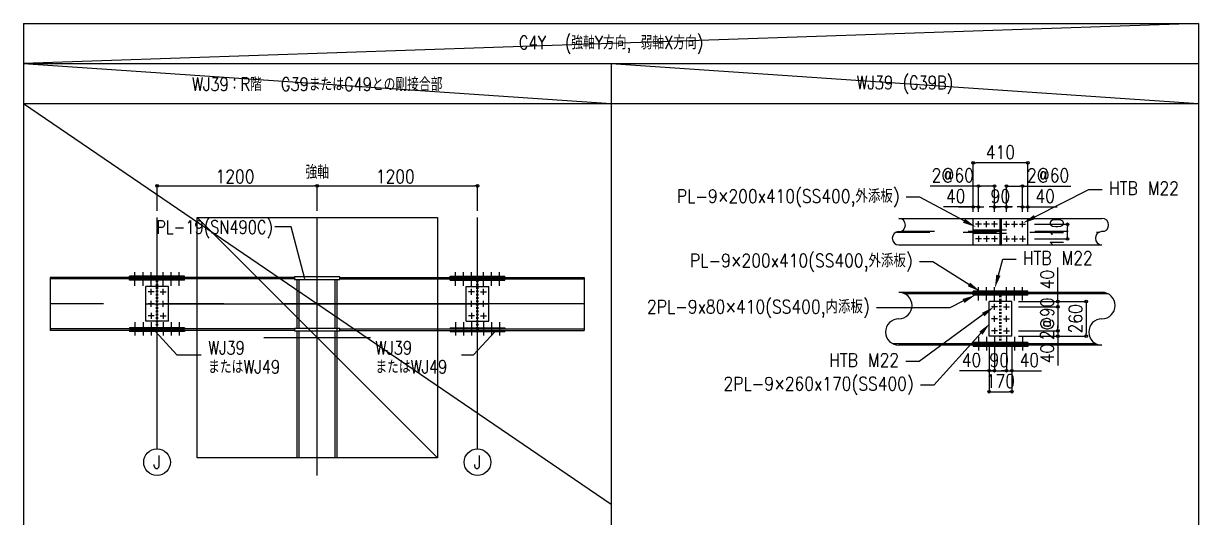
# Model space of a CAD drawing. Extents: x -668440 to 1010955, y -1678500 to 210463.
# Drawn here: x -619197 to -531197, y -476282 to -439287 of the extents above; entities that cross this region are included whole.
import ezdxf
from ezdxf import colors
from ezdxf.entities.mleader import LeaderData, LeaderLine
from ezdxf.enums import TextEntityAlignment as Align
from ezdxf.math import Vec2, Vec3

# ---------------------------------------------------------------- set-up
doc = ezdxf.new("R2010")
doc.units = 0
doc.header["$MEASUREMENT"] = 0
for name, pattern in [('CENTER', [2, 1.25, -0.25, 0.25, -0.25]), ('CENTER1', [10, 6.25, -1.25, 1.25, -1.25]), ('DASHED1', [2.5, 1.25, -1.25])]:
    doc.linetypes.add(name, pattern=pattern)
doc.layers.get('0').update_dxf_attribs({"color": 3, "linetype": 'CONTINUOUS'})
doc.layers.get('Defpoints').update_dxf_attribs({"color": 251, "linetype": 'CONTINUOUS'})
for name, color, linetype in [('Sプレート', 1, 'CONTINUOUS'), ('Sプレート文字', 1, 'CONTINUOUS'), ('Sボルト', 2, 'CONTINUOUS'), ('Sボルト文字', 2, 'CONTINUOUS'), ('S大梁', 4, 'CONTINUOUS'), ('S柱', 4, 'CONTINUOUS'), ('寸法', 3, 'CONTINUOUS'), ('注記', 3, 'CONTINUOUS'), ('通り芯', 3, 'CENTER')]:
    doc.layers.add(name, color=color, linetype=linetype)
doc.styles.add('DRACAD', font='txt', dxfattribs={"width": 0.85, "bigfont": 'extfont2'})
doc.dimstyles.new('MYDIM', dxfattribs={"dimtxt": 120, "dimasz": 20, "dimexe": 1.25, "dimexo": 50, "dimgap": 50, "dimtad": 1, "dimdec": 4, "dimdsep": 46, "dimtxsty": 'DRACAD', "dimblk": 'ORIGIN', "dimcen": 2.5, "dimadec": 0, "dimazin": 0, "dimtfac": 1, "dimtdec": 4, "dimtmove": 0, "dimatfit": 3, "dimfxl": 1, "dimtolj": 1, "dimtzin": 0, "dimarcsym": 0})

# ---------------------------------------------------------------- blocks, each defined once
blk = doc.blocks.new('_ORIGIN')
at = {"color": 0, "linetype": 'ByBlock', "lineweight": -2}
blk.add_line((0, 0), (-1, 0), dxfattribs=at)
blk.add_circle((0, 0), 0.5, dxfattribs=at)
blk = doc.blocks.new('*D8040')
at = {"layer": 'Defpoints', "color": 0}
for p in [(807603.6, 34394.1), (807603.6, 34151.3), (807723.6, 34151.3)]:
    blk.add_point(p, dxfattribs=at)
at = {"layer": '寸法', "color": 0, "lineweight": -2}
for p, q in [((807603.6, 34394.1), (807241.6, 34394.1)), ((807603.6, 34201.3), (807603.6, 34395.4)), ((807703.6, 34394.1), (807623.6, 34394.1)), ((807723.6, 34201.3), (807723.6, 34395.4))]:
    blk.add_line(p, q, dxfattribs=at)
at = {"layer": '寸法', "color": 0, "linetype": 'ByBlock', "lineweight": -2, "xscale": 20, "yscale": 20, "zscale": 20, "rotation": 180}
blk.add_blockref('_ORIGIN', (807603.6, 34394.1), dxfattribs=at)
at = {"layer": '寸法', "color": 0, "linetype": 'ByBlock', "lineweight": -2, "xscale": 20, "yscale": 20, "zscale": 20}
blk.add_blockref('_ORIGIN', (807723.6, 34394.1), dxfattribs=at)
at = {"layer": '寸法', "color": 0, "insert": (807411.6, 34474.1), "char_height": 100, "attachment_point": 5, "style": 'DRACAD'}
blk.add_mtext('\\A1;2@60', dxfattribs=at)
blk = doc.blocks.new('*D8041')
at = {"layer": 'Defpoints', "color": 0}
for p in [(807563.6, 34237.3), (807563.6, 34151.9), (807603.6, 34151.3)]:
    blk.add_point(p, dxfattribs=at)
at = {"layer": '寸法', "color": 0, "lineweight": -2}
for p, q in [((807543.6, 34237.3), (807343.6, 34237.3)), ((807563.6, 34201.9), (807563.6, 34238.6)), ((807603.6, 34237.3), (807563.6, 34237.3)), ((807603.6, 34201.3), (807603.6, 34238.6)), ((807623.6, 34237.3), (807643.6, 34237.3))]:
    blk.add_line(p, q, dxfattribs=at)
at = {"layer": '寸法', "color": 0, "linetype": 'ByBlock', "lineweight": -2, "xscale": 20, "yscale": 20, "zscale": 20}
blk.add_blockref('_ORIGIN', (807563.6, 34237.3), dxfattribs=at)
at = {"layer": '寸法', "color": 0, "linetype": 'ByBlock', "lineweight": -2, "xscale": 20, "yscale": 20, "zscale": 20, "rotation": 180}
blk.add_blockref('_ORIGIN', (807603.6, 34237.3), dxfattribs=at)
at = {"layer": '寸法', "color": 0, "insert": (807433.6, 34317.3), "char_height": 100, "attachment_point": 5, "style": 'DRACAD'}
blk.add_mtext('\\A1;40', dxfattribs=at)
blk = doc.blocks.new('*D8042')
at = {"layer": 'Defpoints', "color": 0}
for p in [(807723.6, 34237.3), (807723.6, 34151.3), (807813.6, 34151.9)]:
    blk.add_point(p, dxfattribs=at)
at = {"layer": '寸法', "color": 0, "lineweight": -2}
for p, q in [((807703.6, 34237.3), (807683.6, 34237.3)), ((807723.6, 34201.3), (807723.6, 34238.6)), ((807813.6, 34237.3), (807723.6, 34237.3)), ((807813.6, 34201.9), (807813.6, 34238.6)), ((807833.6, 34237.3), (807853.6, 34237.3))]:
    blk.add_line(p, q, dxfattribs=at)
at = {"layer": '寸法', "color": 0, "linetype": 'ByBlock', "lineweight": -2, "xscale": 20, "yscale": 20, "zscale": 20}
blk.add_blockref('_ORIGIN', (807723.6, 34237.3), dxfattribs=at)
at = {"layer": '寸法', "color": 0, "linetype": 'ByBlock', "lineweight": -2, "xscale": 20, "yscale": 20, "zscale": 20, "rotation": 180}
blk.add_blockref('_ORIGIN', (807813.6, 34237.3), dxfattribs=at)
at = {"layer": '寸法', "color": 0, "insert": (807768.6, 34317.3), "char_height": 100, "attachment_point": 5, "style": 'DRACAD'}
blk.add_mtext('\\A1;\\A1;90', dxfattribs=at)
blk = doc.blocks.new('*D8043')
at = {"layer": 'Defpoints', "color": 0}
for p in [(807563.6, 34567.5), (807563.6, 34151.9), (807973.6, 34151.9)]:
    blk.add_point(p, dxfattribs=at)
at = {"layer": '寸法', "color": 0, "lineweight": -2}
for p, q in [((807563.6, 34201.9), (807563.6, 34568.8)), ((807953.6, 34567.5), (807583.6, 34567.5)), ((807973.6, 34201.9), (807973.6, 34568.8))]:
    blk.add_line(p, q, dxfattribs=at)
at = {"layer": '寸法', "color": 0, "linetype": 'ByBlock', "lineweight": -2, "xscale": 20, "yscale": 20, "zscale": 20, "rotation": 180}
blk.add_blockref('_ORIGIN', (807563.6, 34567.5), dxfattribs=at)
at = {"layer": '寸法', "color": 0, "linetype": 'ByBlock', "lineweight": -2, "xscale": 20, "yscale": 20, "zscale": 20}
blk.add_blockref('_ORIGIN', (807973.6, 34567.5), dxfattribs=at)
at = {"layer": '寸法', "color": 0, "insert": (807768.6, 34647.5), "char_height": 100, "attachment_point": 5, "style": 'DRACAD'}
blk.add_mtext('\\A1;410', dxfattribs=at)
blk = doc.blocks.new('*D8044')
at = {"layer": 'Defpoints', "color": 0}
for p in [(807973.6, 34107.4), (808270.6, 34107.4), (807973.6, 33997.4)]:
    blk.add_point(p, dxfattribs=at)
at = {"layer": '寸法', "color": 0, "lineweight": -2}
for p, q in [((808023.6, 34107.4), (808271.8, 34107.4)), ((808270.6, 34017.4), (808270.6, 34087.4)), ((808023.6, 33997.4), (808271.8, 33997.4))]:
    blk.add_line(p, q, dxfattribs=at)
at = {"layer": '寸法', "color": 0, "linetype": 'ByBlock', "lineweight": -2, "xscale": 20, "yscale": 20, "zscale": 20}
for p, rotation in [((808270.6, 34107.4), 90), ((808270.6, 33997.4), 270)]:
    blk.add_blockref('_ORIGIN', p, dxfattribs=dict(at, rotation=rotation))
at = {"layer": '寸法', "color": 0, "insert": (808190.6, 34042.4), "char_height": 100, "attachment_point": 5, "rotation": 90, "style": 'DRACAD'}
blk.add_mtext('\\A1;\\A1;110', dxfattribs=at)
blk = doc.blocks.new('*D8045')
at = {"layer": 'Defpoints', "color": 0}
for p in [(807933.6, 34394.1), (807813.6, 34151.3), (807933.6, 34151.3)]:
    blk.add_point(p, dxfattribs=at)
at = {"layer": '寸法', "color": 0, "lineweight": -2}
for p, q in [((807813.6, 34201.3), (807813.6, 34395.4)), ((807833.6, 34394.1), (807913.6, 34394.1)), ((807933.6, 34201.3), (807933.6, 34395.4)), ((807933.6, 34394.1), (808295.5, 34394.1))]:
    blk.add_line(p, q, dxfattribs=at)
at = {"layer": '寸法', "color": 0, "linetype": 'ByBlock', "lineweight": -2, "xscale": 20, "yscale": 20, "zscale": 20, "rotation": 180}
blk.add_blockref('_ORIGIN', (807813.6, 34394.1), dxfattribs=at)
at = {"layer": '寸法', "color": 0, "linetype": 'ByBlock', "lineweight": -2, "xscale": 20, "yscale": 20, "zscale": 20}
blk.add_blockref('_ORIGIN', (807933.6, 34394.1), dxfattribs=at)
at = {"layer": '寸法', "color": 0, "insert": (808125.5, 34474.1), "char_height": 100, "attachment_point": 5, "style": 'DRACAD'}
blk.add_mtext('\\A1;2@60', dxfattribs=at)
blk = doc.blocks.new('*D8046')
at = {"layer": 'Defpoints', "color": 0}
for p in [(807973.6, 34237.3), (807933.6, 34151.3), (807973.6, 34151.9)]:
    blk.add_point(p, dxfattribs=at)
at = {"layer": '寸法', "color": 0, "lineweight": -2}
for p, q in [((807913.6, 34237.3), (807893.6, 34237.3)), ((807933.6, 34201.3), (807933.6, 34238.6)), ((807933.6, 34237.3), (807973.6, 34237.3)), ((807973.6, 34201.9), (807973.6, 34238.6)), ((807993.6, 34237.3), (808193.6, 34237.3))]:
    blk.add_line(p, q, dxfattribs=at)
at = {"layer": '寸法', "color": 0, "linetype": 'ByBlock', "lineweight": -2, "xscale": 20, "yscale": 20, "zscale": 20}
blk.add_blockref('_ORIGIN', (807933.6, 34237.3), dxfattribs=at)
at = {"layer": '寸法', "color": 0, "linetype": 'ByBlock', "lineweight": -2, "xscale": 20, "yscale": 20, "zscale": 20, "rotation": 180}
blk.add_blockref('_ORIGIN', (807973.6, 34237.3), dxfattribs=at)
at = {"layer": '寸法', "color": 0, "insert": (808103.6, 34317.3), "char_height": 100, "attachment_point": 5, "style": 'DRACAD'}
blk.add_mtext('\\A1;40', dxfattribs=at)
blk = doc.blocks.new('*D8047')
at = {"layer": 'Defpoints', "color": 0}
for p in [(807853.6, 33529.8), (807853.6, 33489.8), (808198.7, 33489.8)]:
    blk.add_point(p, dxfattribs=at)
at = {"layer": '寸法', "color": 0, "lineweight": -2}
for p, q in [((808198.7, 33549.8), (808198.7, 33783.8)), ((807903.6, 33529.8), (808200, 33529.8)), ((808198.7, 33529.8), (808198.7, 33489.8)), ((807903.6, 33489.8), (808200, 33489.8)), ((808198.7, 33469.8), (808198.7, 33449.8))]:
    blk.add_line(p, q, dxfattribs=at)
at = {"layer": '寸法', "color": 0, "linetype": 'ByBlock', "lineweight": -2, "xscale": 20, "yscale": 20, "zscale": 20}
for p, rotation in [((808198.7, 33529.8), 270), ((808198.7, 33489.8), 90)]:
    blk.add_blockref('_ORIGIN', p, dxfattribs=dict(at, rotation=rotation))
at = {"layer": '寸法', "color": 0, "insert": (808118.7, 33693.8), "char_height": 100, "attachment_point": 5, "rotation": 90, "style": 'DRACAD'}
blk.add_mtext('\\A1;40', dxfattribs=at)
blk = doc.blocks.new('*D8048')
at = {"layer": 'Defpoints', "color": 0}
for p in [(807853.6, 33489.8), (807853.6, 33309.8), (808198.7, 33309.8)]:
    blk.add_point(p, dxfattribs=at)
at = {"layer": '寸法', "color": 0, "lineweight": -2}
for p, q in [((807903.6, 33489.8), (808200, 33489.8)), ((808198.7, 33469.8), (808198.7, 33329.8)), ((807903.6, 33309.8), (808200, 33309.8))]:
    blk.add_line(p, q, dxfattribs=at)
at = {"layer": '寸法', "color": 0, "linetype": 'ByBlock', "lineweight": -2, "xscale": 20, "yscale": 20, "zscale": 20}
for p, rotation in [((808198.7, 33489.8), 90), ((808198.7, 33309.8), 270)]:
    blk.add_blockref('_ORIGIN', p, dxfattribs=dict(at, rotation=rotation))
at = {"layer": '寸法', "color": 0, "insert": (808118.7, 33399.8), "char_height": 100, "attachment_point": 5, "rotation": 90, "style": 'DRACAD'}
blk.add_mtext('\\A1;2@90', dxfattribs=at)
blk = doc.blocks.new('*D8049')
at = {"layer": 'Defpoints', "color": 0}
for p in [(807853.6, 33309.8), (807853.6, 33269.8), (808198.7, 33269.8)]:
    blk.add_point(p, dxfattribs=at)
at = {"layer": '寸法', "color": 0, "lineweight": -2}
for p, q in [((807903.6, 33309.8), (808200, 33309.8)), ((807903.6, 33269.8), (808200, 33269.8)), ((808198.7, 33329.8), (808198.7, 33349.8)), ((808198.7, 33309.8), (808198.7, 33269.8)), ((808198.7, 33249.8), (808198.7, 33049.8))]:
    blk.add_line(p, q, dxfattribs=at)
at = {"layer": '寸法', "color": 0, "linetype": 'ByBlock', "lineweight": -2, "xscale": 20, "yscale": 20, "zscale": 20}
for p, rotation in [((808198.7, 33309.8), 270), ((808198.7, 33269.8), 90)]:
    blk.add_blockref('_ORIGIN', p, dxfattribs=dict(at, rotation=rotation))
at = {"layer": '寸法', "color": 0, "insert": (808118.7, 33139.8), "char_height": 100, "attachment_point": 5, "rotation": 90, "style": 'DRACAD'}
blk.add_mtext('\\A1;40', dxfattribs=at)
blk = doc.blocks.new('*D8050')
at = {"layer": 'Defpoints', "color": 0}
for p in [(807935.6, 33529.8), (807935.6, 33269.8), (808410.6, 33269.8)]:
    blk.add_point(p, dxfattribs=at)
at = {"layer": '寸法', "color": 0, "lineweight": -2}
for p, q in [((807985.6, 33529.8), (808411.8, 33529.8)), ((808410.6, 33509.8), (808410.6, 33289.8)), ((807985.6, 33269.8), (808411.8, 33269.8))]:
    blk.add_line(p, q, dxfattribs=at)
at = {"layer": '寸法', "color": 0, "linetype": 'ByBlock', "lineweight": -2, "xscale": 20, "yscale": 20, "zscale": 20}
for p, rotation in [((808410.6, 33529.8), 90), ((808410.6, 33269.8), 270)]:
    blk.add_blockref('_ORIGIN', p, dxfattribs=dict(at, rotation=rotation))
at = {"layer": '寸法', "color": 0, "insert": (808330.6, 33399.8), "char_height": 100, "attachment_point": 5, "rotation": 90, "style": 'DRACAD'}
blk.add_mtext('\\A1;260', dxfattribs=at)
blk = doc.blocks.new('*D8051')
at = {"layer": 'Defpoints', "color": 0}
for p in [(807683.6, 33269.8), (807723.6, 33269.8), (807723.6, 33010.9)]:
    blk.add_point(p, dxfattribs=at)
at = {"layer": '寸法', "color": 0, "lineweight": -2}
for p, q in [((807683.6, 33219.8), (807683.6, 33009.6)), ((807723.6, 33219.8), (807723.6, 33009.6)), ((807663.6, 33010.9), (807461.9, 33010.9)), ((807683.6, 33010.9), (807723.6, 33010.9)), ((807743.6, 33010.9), (807763.6, 33010.9))]:
    blk.add_line(p, q, dxfattribs=at)
at = {"layer": '寸法', "color": 0, "linetype": 'ByBlock', "lineweight": -2, "xscale": 20, "yscale": 20, "zscale": 20}
blk.add_blockref('_ORIGIN', (807683.6, 33010.9), dxfattribs=at)
at = {"layer": '寸法', "color": 0, "linetype": 'ByBlock', "lineweight": -2, "xscale": 20, "yscale": 20, "zscale": 20, "rotation": 180}
blk.add_blockref('_ORIGIN', (807723.6, 33010.9), dxfattribs=at)
at = {"layer": '寸法', "color": 0, "insert": (807551.9, 33090.9), "char_height": 100, "attachment_point": 5, "style": 'DRACAD'}
blk.add_mtext('\\A1;40', dxfattribs=at)
blk = doc.blocks.new('*D8052')
at = {"layer": 'Defpoints', "color": 0}
for p in [(807683.6, 33269.8), (807853.6, 33269.8), (807853.6, 32853.6)]:
    blk.add_point(p, dxfattribs=at)
at = {"layer": '寸法', "color": 0, "lineweight": -2}
for p, q in [((807683.6, 33219.8), (807683.6, 32852.3)), ((807853.6, 33219.8), (807853.6, 32852.3)), ((807703.6, 32853.6), (807833.6, 32853.6))]:
    blk.add_line(p, q, dxfattribs=at)
at = {"layer": '寸法', "color": 0, "linetype": 'ByBlock', "lineweight": -2, "xscale": 20, "yscale": 20, "zscale": 20, "rotation": 180}
blk.add_blockref('_ORIGIN', (807683.6, 32853.6), dxfattribs=at)
at = {"layer": '寸法', "color": 0, "linetype": 'ByBlock', "lineweight": -2, "xscale": 20, "yscale": 20, "zscale": 20}
blk.add_blockref('_ORIGIN', (807853.6, 32853.6), dxfattribs=at)
at = {"layer": '寸法', "color": 0, "insert": (807768.6, 32933.6), "char_height": 100, "attachment_point": 5, "style": 'DRACAD'}
blk.add_mtext('\\A1;170', dxfattribs=at)
blk = doc.blocks.new('*D8053')
at = {"layer": 'Defpoints', "color": 0}
for p in [(807723.6, 33269.8), (807813.6, 33269.8), (807813.6, 33010.9)]:
    blk.add_point(p, dxfattribs=at)
at = {"layer": '寸法', "color": 0, "lineweight": -2}
for p, q in [((807723.6, 33219.8), (807723.6, 33009.6)), ((807813.6, 33219.8), (807813.6, 33009.6)), ((807703.6, 33010.9), (807683.6, 33010.9)), ((807723.6, 33010.9), (807813.6, 33010.9)), ((807833.6, 33010.9), (807853.6, 33010.9))]:
    blk.add_line(p, q, dxfattribs=at)
at = {"layer": '寸法', "color": 0, "linetype": 'ByBlock', "lineweight": -2, "xscale": 20, "yscale": 20, "zscale": 20}
blk.add_blockref('_ORIGIN', (807723.6, 33010.9), dxfattribs=at)
at = {"layer": '寸法', "color": 0, "linetype": 'ByBlock', "lineweight": -2, "xscale": 20, "yscale": 20, "zscale": 20, "rotation": 180}
blk.add_blockref('_ORIGIN', (807813.6, 33010.9), dxfattribs=at)
at = {"layer": '寸法', "color": 0, "insert": (807759.8, 33090.9), "char_height": 100, "attachment_point": 5, "style": 'DRACAD'}
blk.add_mtext('\\A1;90', dxfattribs=at)
blk = doc.blocks.new('*D8054')
at = {"layer": 'Defpoints', "color": 0}
for p in [(807813.6, 33269.8), (807853.6, 33269.8), (807853.6, 33010.9)]:
    blk.add_point(p, dxfattribs=at)
at = {"layer": '寸法', "color": 0, "lineweight": -2}
for p, q in [((807813.6, 33219.8), (807813.6, 33009.6)), ((807853.6, 33219.8), (807853.6, 33009.6)), ((807793.6, 33010.9), (807773.6, 33010.9)), ((807813.6, 33010.9), (807853.6, 33010.9)), ((807873.6, 33010.9), (808075.3, 33010.9))]:
    blk.add_line(p, q, dxfattribs=at)
at = {"layer": '寸法', "color": 0, "linetype": 'ByBlock', "lineweight": -2, "xscale": 20, "yscale": 20, "zscale": 20}
blk.add_blockref('_ORIGIN', (807813.6, 33010.9), dxfattribs=at)
at = {"layer": '寸法', "color": 0, "linetype": 'ByBlock', "lineweight": -2, "xscale": 20, "yscale": 20, "zscale": 20, "rotation": 180}
blk.add_blockref('_ORIGIN', (807853.6, 33010.9), dxfattribs=at)
at = {"layer": '寸法', "color": 0, "insert": (807985.3, 33090.9), "char_height": 100, "attachment_point": 5, "style": 'DRACAD'}
blk.add_mtext('\\A1;40', dxfattribs=at)
blk = doc.blocks.new('*D8071')
at = {"layer": 'Defpoints', "color": 0}
for p in [(-225427.7, -377245.2), (-226627.7, -377481.8), (-225427.7, -377482)]:
    blk.add_point(p, dxfattribs=at)
at = {"layer": '寸法', "color": 0, "lineweight": -2}
for p, q in [((-226627.7, -377431.8), (-226627.7, -377244)), ((-226607.7, -377245.2), (-225447.7, -377245.2)), ((-225427.7, -377432), (-225427.7, -377244))]:
    blk.add_line(p, q, dxfattribs=at)
at = {"layer": '寸法', "color": 0, "linetype": 'ByBlock', "lineweight": -2, "xscale": 20, "yscale": 20, "zscale": 20, "rotation": 180}
blk.add_blockref('_ORIGIN', (-226627.7, -377245.2), dxfattribs=at)
at = {"layer": '寸法', "color": 0, "linetype": 'ByBlock', "lineweight": -2, "xscale": 20, "yscale": 20, "zscale": 20}
blk.add_blockref('_ORIGIN', (-225427.7, -377245.2), dxfattribs=at)
at = {"layer": '寸法', "color": 0, "insert": (-226043.3, -377175.2), "char_height": 100, "attachment_point": 5, "style": 'DRACAD'}
blk.add_mtext('\\A1;1200', dxfattribs=at)
blk = doc.blocks.new('*D8072')
at = {"layer": 'Defpoints', "color": 0}
for p in [(-224227.7, -377245.4), (-225427.7, -377482), (-224227.7, -377482.2)]:
    blk.add_point(p, dxfattribs=at)
at = {"layer": '寸法', "color": 0, "lineweight": -2}
for p, q in [((-225427.7, -377432), (-225427.7, -377244.2)), ((-225407.7, -377245.4), (-224247.7, -377245.4)), ((-224227.7, -377432.2), (-224227.7, -377244.2))]:
    blk.add_line(p, q, dxfattribs=at)
at = {"layer": '寸法', "color": 0, "linetype": 'ByBlock', "lineweight": -2, "xscale": 20, "yscale": 20, "zscale": 20, "rotation": 180}
blk.add_blockref('_ORIGIN', (-225427.7, -377245.4), dxfattribs=at)
at = {"layer": '寸法', "color": 0, "linetype": 'ByBlock', "lineweight": -2, "xscale": 20, "yscale": 20, "zscale": 20}
blk.add_blockref('_ORIGIN', (-224227.7, -377245.4), dxfattribs=at)
at = {"layer": '寸法', "color": 0, "insert": (-224843.3, -377175.4), "char_height": 100, "attachment_point": 5, "style": 'DRACAD'}
blk.add_mtext('\\A1;1200', dxfattribs=at)
blk = doc.blocks.new('WJ39')
at = {"layer": 'Sプレート', "linetype": 'Continuous'}
for p, q in [((807563.59026, 33952.88809), (807563.59026, 34151.88801)), ((807973.58818, 33952.88809), (807973.58818, 34151.88801)), ((807973.59028, 33606.78884), (807563.59025, 33606.78884)), ((807563.59025, 33597.78884), (807563.59025, 33606.78884)), ((807973.59028, 33597.78884), (807563.59025, 33597.78884)), ((807563.59025, 33586.78875), (807973.59028, 33586.78875)), ((807563.59025, 33577.78875), (807563.59025, 33586.78875)), ((807973.59029, 33577.78875), (807563.59025, 33577.78875)), ((807853.5902, 33529.78888), (807683.59034, 33529.78888)), ((807683.59034, 33269.78879), (807683.59034, 33529.78888)), ((807853.5902, 33269.78879), (807853.5902, 33529.78888)), ((807973.59029, 33597.78884), (807973.59029, 33606.78884)), ((807973.59029, 33577.78875), (807973.59029, 33586.78875)), ((807853.5902, 33269.78879), (807683.59034, 33269.78879)), ((807563.59025, 33221.78901), (807563.59025, 33212.78901)), ((807973.59029, 33221.78901), (807563.59025, 33221.78901)), ((807563.59025, 33212.78901), (807973.59028, 33212.78901)), ((807973.59028, 33201.78892), (807563.59025, 33201.78892)), ((807563.59025, 33201.78892), (807563.59025, 33192.78892)), ((807973.59028, 33192.78892), (807563.59025, 33192.78892)), ((807973.59029, 33221.78901), (807973.59029, 33212.78901)), ((807973.59029, 33201.78892), (807973.59029, 33192.78892))]:
    blk.add_line(p, q, dxfattribs=at)
at = {"layer": 'Sプレート', "linetype": 'DASHED1', "ltscale": 200}
for p, q in [((807563.59026, 34064.88805), (807973.58818, 34064.88805)), ((807563.59026, 34039.88805), (807973.58818, 34039.88805))]:
    blk.add_line(p, q, dxfattribs=at)
at = {"layer": 'Sボルト', "linetype": 'Continuous'}
for p, q in [((807626.09025, 34107.38801), (807581.09027, 34107.38801)), ((807603.59026, 34084.88811), (807603.59026, 34129.88808)), ((807686.09025, 34107.38801), (807641.09027, 34107.38801)), ((807663.59026, 34084.88811), (807663.59026, 34129.88808)), ((807746.09028, 34107.38801), (807701.09031, 34107.38801)), ((807723.59029, 34084.88811), (807723.59029, 34129.88808)), ((807791.08816, 34107.38801), (807836.08813, 34107.38801)), ((807813.58814, 34084.88811), (807813.58814, 34129.88808)), ((807851.08819, 34107.38801), (807896.08816, 34107.38801)), ((807873.58818, 34084.88811), (807873.58818, 34129.88808)), ((807911.08819, 34107.38801), (807956.08816, 34107.38801)), ((807933.58818, 34084.88811), (807933.58818, 34129.88808)), ((807626.09025, 33997.38809), (807581.09027, 33997.38809)), ((807603.59026, 34019.88799), (807603.59026, 33974.88801)), ((807686.09025, 33997.38809), (807641.09027, 33997.38809)), ((807663.59026, 34019.88799), (807663.59026, 33974.88801)), ((807746.09028, 33997.38809), (807701.09031, 33997.38809)), ((807723.59029, 34019.88799), (807723.59029, 33974.88801)), ((807791.08816, 33997.38809), (807836.08813, 33997.38809)), ((807813.58814, 34019.88799), (807813.58814, 33974.88801)), ((807851.08819, 33997.38809), (807896.08816, 33997.38809)), ((807873.58818, 34019.88799), (807873.58818, 33974.88801)), ((807911.08819, 33997.38809), (807956.08816, 33997.38809)), ((807933.58818, 34019.88799), (807933.58818, 33974.88801)), ((807603.59025, 33536.0387), (807603.59025, 33637.53879)), ((807663.59025, 33536.0387), (807663.59025, 33637.53879)), ((807723.59025, 33536.0387), (807723.59025, 33637.53879)), ((807813.59029, 33536.0387), (807813.59029, 33637.53879)), ((807873.59029, 33536.0387), (807873.59029, 33637.53879)), ((807933.59029, 33536.0387), (807933.59029, 33637.53879)), ((807746.09033, 33489.78888), (807701.09035, 33489.78888)), ((807723.59034, 33467.28881), (807723.59034, 33512.28878)), ((807791.09021, 33489.78888), (807836.09018, 33489.78888)), ((807813.5902, 33467.28881), (807813.5902, 33512.28878)), ((807746.09033, 33399.78888), (807701.09035, 33399.78888)), ((807723.59034, 33377.28881), (807723.59034, 33422.28878)), ((807791.09021, 33399.78888), (807836.09018, 33399.78888)), ((807813.5902, 33377.28881), (807813.5902, 33422.28878)), ((807746.09033, 33309.78879), (807701.09035, 33309.78879)), ((807723.59034, 33332.28887), (807723.59034, 33287.28889)), ((807791.09021, 33309.78879), (807836.09018, 33309.78879)), ((807813.5902, 33332.28887), (807813.5902, 33287.28889)), ((807603.59025, 33263.53906), (807603.59025, 33162.03897)), ((807663.59025, 33263.53906), (807663.59025, 33162.03897)), ((807723.59025, 33263.53906), (807723.59025, 33162.03897)), ((807813.59029, 33263.53906), (807813.59029, 33162.03897)), ((807873.59029, 33263.53906), (807873.59029, 33162.03897)), ((807933.59029, 33263.53906), (807933.59029, 33162.03897))]:
    blk.add_line(p, q, dxfattribs=at)
at = {"layer": 'S大梁', "linetype": 'Continuous'}
for p, q in [((807007.78899, 34151.88801), (808529.38945, 34151.88801)), ((807007.78899, 33952.88809), (808529.38945, 33952.88809)), ((808529.39032, 33597.78884), (807007.79026, 33597.78884)), ((808574.74466, 33586.78875), (807053.1446, 33586.78875)), ((807763.59026, 33586.78875), (807763.59026, 33597.78884)), ((807773.59027, 33586.78875), (807773.59027, 33597.78884)), ((808484.03616, 33212.78884), (806962.4361, 33212.78884)), ((808529.39032, 33201.78884), (807007.79026, 33201.78884)), ((807763.59026, 33212.78901), (807763.59026, 33201.78892)), ((807773.59027, 33212.78901), (807773.59027, 33201.78892))]:
    blk.add_line(p, q, dxfattribs=at)
at = {"layer": 'S大梁', "linetype": 'DASHED1', "ltscale": 200}
for p, q in [((807763.59026, 34151.88801), (807763.59026, 33952.88809)), ((807773.59027, 34151.88801), (807773.59027, 33952.88809)), ((806989.45869, 34048.88805), (808511.05915, 34048.88805)), ((807026.11929, 34055.88805), (808547.71975, 34055.88805))]:
    blk.add_line(p, q, dxfattribs=at)
at = {"layer": 'S大梁', "linetype": 'CENTER1'}
blk.add_line((807578.65029, 33597.78884), (807524.4362, 33597.78884), dxfattribs=at)
at = {"layer": 'S大梁', "linetype": 'DASHED1', "ltscale": 10}
for p, q in [((807763.59026, 33212.78884), (807763.59026, 33577.78875)), ((807773.59027, 33212.78884), (807773.59027, 33577.78875))]:
    blk.add_line(p, q, dxfattribs=at)
at = {"layer": 'S大梁'}
for centre, radius, start, end in [((807007.78899, 34102.13803), 49.74998, 270, 90), ((808529.38945, 34102.13803), 49.74998, 270, 90), ((807007.78899, 34002.63807), 49.74998, 90, 270), ((808529.38945, 34002.63807), 49.74998, 90, 270), ((807007.79026, 33498.78884), 99, 270, 90), ((808529.39032, 33498.78884), 99, 270, 90), ((807007.79026, 33300.78884), 99, 90, 270), ((808529.39032, 33300.78884), 99, 90, 270)]:
    blk.add_arc(centre, radius, start, end, dxfattribs=at)
at = {"layer": '寸法', "linetype": 'Continuous'}
for p, q in [((807453.59029, 34237.33297), (807498.59033, 34237.33297)), ((807498.59028, 34237.33297), (807543.59032, 34237.33297)), ((807723.59025, 34237.33297), (807768.59029, 34237.33297)), ((807858.58816, 34237.33396), (807813.58812, 34237.33346))]:
    blk.add_line(p, q, dxfattribs=at)
at = {"layer": '寸法'}
dim = blk.add_linear_dim(base=(807563.59027, 34567.53284), p1=(807973.58817, 34151.89189), p2=(807563.59027, 34151.88801), text='410', dimstyle='MYDIM', override={"dimtxt": 100, "dimgap": 30}, dxfattribs=at)
dim.commit()
dim.dimension.update_dxf_attribs({"geometry": '*D8043', "text_midpoint": (807768.58922, 34647.53284)})
for base, p1, p2, text, override, picture, middle in [((807603.59026, 34394.14547), (807723.59025, 34151.26301), (807603.59026, 34151.26301), '2@60', {"dimtxt": 100, "dimgap": 30, "dimtxsty": 'DRACAD', "dimtfill": 0, "dimtfillclr": 0}, '*D8040', (807411.64582, 34394.14547)), ((807723.59025, 34237.33297), (807813.5891, 34151.8885), (807723.59025, 34151.26301), '\\A1;90', {"dimtxt": 100, "dimgap": 30}, '*D8042', (807768.58967, 34237.33297))]:
    dim = blk.add_linear_dim(base=base, p1=p1, p2=p2, text=text, dimstyle='MYDIM', override=override, dxfattribs=at)
    dim.commit()
    dim.dimension.update_dxf_attribs({"geometry": picture, "text_midpoint": middle, "dimtype": 160})
for base, p1, p2, angle, text, override, picture, middle in [((807933.58818, 34394.14547), (807813.58819, 34151.26301), (807933.58818, 34151.26301), 180, '2@60', {"dimtxt": 100, "dimgap": 30, "dimtxsty": 'DRACAD', "dimtfill": 0, "dimtfillclr": 0}, '*D8045', (808125.53262, 34394.14547)), ((808270.58818, 34107.38801), (807973.58818, 33997.38809), (807973.58818, 34107.38801), 270, '\\A1;110', {"dimtxt": 100, "dimgap": 30}, '*D8044', (808270.58818, 34042.38805)), ((808198.71511, 33309.78879), (807853.59011, 33489.78888), (807853.5902, 33309.78879), 90, '2@90', {"dimtxt": 100, "dimgap": 30}, '*D8048', (808198.71511, 33399.78884)), ((808410.59011, 33269.78879), (807935.59011, 33529.78888), (807935.59011, 33269.78879), 90, '260', {"dimtxt": 100, "dimgap": 30}, '*D8050', (808410.59011, 33399.78884))]:
    dim = blk.add_linear_dim(base=base, p1=p1, p2=p2, angle=angle, text=text, dimstyle='MYDIM', override=override, dxfattribs=at)
    dim.commit()
    dim.dimension.update_dxf_attribs({"geometry": picture, "text_midpoint": middle, "dimtype": 160})
dim = blk.add_linear_dim(base=(807563.59027, 34237.33297), p1=(807603.59026, 34151.26301), p2=(807563.59027, 34151.88801), dimstyle='MYDIM', override={"dimtxt": 100, "dimgap": 30}, dxfattribs=at)
dim.commit()
dim.dimension.update_dxf_attribs({"geometry": '*D8041', "text_midpoint": (807433.59027, 34317.33297)})
dim = blk.add_linear_dim(base=(807973.58817, 34237.33297), p1=(807933.58818, 34151.26301), p2=(807973.58817, 34151.88801), angle=180, dimstyle='MYDIM', override={"dimtxt": 100, "dimgap": 30}, dxfattribs=at)
dim.commit()
dim.dimension.update_dxf_attribs({"geometry": '*D8046', "text_midpoint": (808103.58817, 34317.33297)})
dim = blk.add_linear_dim(base=(808198.71511, 33489.78888), p1=(807853.59011, 33529.78888), p2=(807853.59011, 33489.78888), angle=90, dimstyle='MYDIM', override={"dimtxt": 100, "dimgap": 30}, dxfattribs=at)
dim.commit()
dim.dimension.update_dxf_attribs({"geometry": '*D8047', "text_midpoint": (808198.71511, 33693.78888), "dimtype": 160})
for base, p1, p2, override, picture, middle in [((807723.59034, 33010.85147), (807683.59034, 33269.78879), (807723.59034, 33269.78879), {"dimtxt": 100, "dimgap": 30}, '*D8051', (807551.92367, 33010.85147)), ((807853.59011, 32853.58506), (807683.59034, 33269.78879), (807853.59011, 33269.78879), {"dimtxt": 100, "dimgap": 30, "dimdec": 0}, '*D8052', (807768.59022, 32853.58506)), ((807813.5902, 33010.85147), (807723.59034, 33269.78879), (807813.5902, 33269.78879), {"dimtxt": 100, "dimgap": 30, "dimdec": 0}, '*D8053', (807759.77453, 33010.85147)), ((807853.59011, 33010.85147), (807813.5902, 33269.78879), (807853.59011, 33269.78879), {"dimtxt": 100, "dimgap": 30, "dimdec": 0}, '*D8054', (807985.25678, 33010.85147))]:
    dim = blk.add_linear_dim(base=base, p1=p1, p2=p2, dimstyle='MYDIM', override=override, dxfattribs=at)
    dim.commit()
    dim.dimension.update_dxf_attribs({"geometry": picture, "text_midpoint": middle, "dimtype": 160})
dim = blk.add_linear_dim(base=(808198.71511, 33269.78879), p1=(807853.59011, 33309.78888), p2=(807853.59011, 33269.78879), angle=90, text='40', dimstyle='MYDIM', override={"dimtxt": 100, "dimgap": 30}, dxfattribs=at)
dim.commit()
dim.dimension.update_dxf_attribs({"geometry": '*D8049', "text_midpoint": (808118.71511, 33139.78879)})
at = {"layer": 'Sプレート文字'}
ml = blk.add_multileader_mtext('Standard', dxfattribs=at)
ml.set_content('\\W0.85;PL-9×200x410(SS400,外添板)', style='DRACAD')
ml.set_leader_properties()
ml.build(insert=Vec2(0, 0))
ml.multileader.update_dxf_attribs({"dogleg_length": 100, "arrow_head_size": 100})
ctx = ml.context
ctx.base_point, ctx.char_height, ctx.arrow_head_size, ctx.landing_gap_size, ctx.plane_origin = Vec3(805167.63562, 34310.25042), 100, 100, 50, Vec3(391165.18059, 772950.26566)
ctx.text_align_type = 2
notes = []
notes.append((ctx, [(0, (1, 1, 0), (807163.96895, 34310.25042), (-1, 0), 100, [(0, [(807584.78729, 34087.09864)], 0, [])])]))
ctx.mtext.insert, ctx.mtext.alignment = Vec3(807013.96895, 34368.58375), 3
ml = blk.add_multileader_mtext('Standard', dxfattribs=at)
ml.set_content('\\W0.85;PL-9×200x410(SS400,外添板)', style='DRACAD')
ml.set_leader_properties()
ml.build(insert=Vec2(0, 0))
ml.multileader.update_dxf_attribs({"dogleg_length": 100, "arrow_head_size": 100})
ctx = ml.context
ctx.base_point, ctx.char_height, ctx.arrow_head_size, ctx.landing_gap_size, ctx.plane_origin = Vec3(805265.50488, 33827.12415), 100, 100, 50, Vec3(391263.04986, 772467.13939)
ctx.text_align_type = 2
notes.append((ctx, [(0, (1, 1, 0), (807261.83822, 33827.12415), (-1, 0), 100, [(0, [(807617.65655, 33603.97237)], 0, [])])]))
ctx.mtext.insert, ctx.mtext.alignment = Vec3(807111.83822, 33885.45749), 3
ml = blk.add_multileader_mtext('Standard', dxfattribs=at)
ml.set_content('\\W0.85;2PL-9x80×410(SS400,内添板)', style='DRACAD')
ml.set_leader_properties()
ml.build(insert=Vec2(0, 0))
ml.multileader.update_dxf_attribs({"dogleg_length": 100, "arrow_head_size": 100})
ctx = ml.context
ctx.base_point, ctx.char_height, ctx.arrow_head_size, ctx.landing_gap_size, ctx.plane_origin = Vec3(804929.52042, 33482.0215), 100, 100, 50, Vec3(391031.23206, 772122.03674)
ctx.text_align_type = 2
notes.append((ctx, [(0, (1, 1, 0), (807390.02042, 33482.0215), (-1, 0), 550, [(0, [(807581.83876, 33577.86972)], 0, [])])]))
ctx.mtext.insert, ctx.mtext.alignment = Vec3(806790.02042, 33540.35484), 3
ml = blk.add_multileader_mtext('Standard', dxfattribs=at)
ml.set_content('\\W0.85;2PL-9×260x170(SS400)', style='DRACAD')
ml.set_leader_properties()
ml.build(insert=Vec2(0, 0))
ml.multileader.update_dxf_attribs({"dogleg_length": 100, "arrow_head_size": 100})
ctx = ml.context
ctx.base_point, ctx.char_height, ctx.arrow_head_size, ctx.landing_gap_size, ctx.plane_origin = Vec3(805522.16798, 32903.71976), 100, 100, 50, Vec3(391210.37962, 771723.735)
ctx.text_align_type = 2
notes.append((ctx, [(0, (1, 1, 0), (807269.16798, 32903.71976), (-1, 0), 100, [(0, [(807689.98632, 33365.56798)], 0, [])])]))
ctx.mtext.insert, ctx.mtext.alignment = Vec3(807119.16798, 32963.71976), 3
at = {"layer": 'Sボルト文字'}
ml = blk.add_multileader_mtext('Standard', dxfattribs=at)
ml.set_content('\\W0.85;HTB M22', style='DRACAD')
ml.set_leader_properties()
ml.build(insert=Vec2(0, 0))
ml.multileader.update_dxf_attribs({"dogleg_length": 100, "arrow_head_size": 100})
ctx = ml.context
ctx.base_point, ctx.char_height, ctx.arrow_head_size, ctx.landing_gap_size, ctx.plane_origin = Vec3(808531.4903, 34367.11607), 100, 100, 50, Vec3(393307.86861, 773017.13131)
notes.append((ctx, [(0, (1, 1, 0), (808431.4903, 34367.11607), (1, 0), 100, [(0, [(807937.4753, 34116.96429)], 0, [])])]))
ctx.mtext.insert = Vec3(808581.4903, 34427.11607)
ml = blk.add_multileader_mtext('Standard', dxfattribs=at)
ml.set_content('\\W0.85;HTB M22', style='DRACAD')
ml.set_leader_properties()
ml.build(insert=Vec2(0, 0))
ml.multileader.update_dxf_attribs({"dogleg_length": 100, "arrow_head_size": 100})
ctx = ml.context
ctx.base_point, ctx.char_height, ctx.arrow_head_size, ctx.landing_gap_size, ctx.plane_origin = Vec3(807886.21842, 33845.07756), 100, 100, 50, Vec3(392662.59673, 772495.0928)
notes.append((ctx, [(0, (1, 1, 0), (807786.21842, 33845.07756), (1, 0), 100, [(0, [(807727.20343, 33629.92578)], 0, [])])]))
ctx.mtext.insert = Vec3(807936.21842, 33905.07756)
ml = blk.add_multileader_mtext('Standard', dxfattribs=at)
ml.set_content('\\W0.85;HTB M22', style='DRACAD')
ml.set_leader_properties()
ml.build(insert=Vec2(0, 0))
ml.multileader.update_dxf_attribs({"dogleg_length": 100, "arrow_head_size": 100})
ctx = ml.context
ctx.base_point, ctx.char_height, ctx.arrow_head_size, ctx.landing_gap_size, ctx.plane_origin = Vec3(806392.8275, 33080.90484), 100, 100, 50, Vec3(391160.70581, 771730.92009)
ctx.text_align_type = 2
notes.append((ctx, [(0, (1, 1, 0), (807159.49417, 33080.90484), (-1, 0), 100, [(0, [(807721.3125, 33489.75307)], 0, [])])]))
ctx.mtext.insert, ctx.mtext.alignment = Vec3(807009.49417, 33140.90484), 3
for ctx, leaders in notes:
    for number, flags, end, landing, length, lines in leaders:
        leader = LeaderData()
        leader.index, (leader.has_last_leader_line, leader.has_dogleg_vector, leader.attachment_direction) = number, flags
        leader.last_leader_point, leader.dogleg_vector, leader.dogleg_length = Vec3(end), Vec3(landing), length
        for number, points, colour, breaks in lines:
            line = LeaderLine()
            line.index, line.vertices, line.color, line.breaks = number, Vec3.list(points), colors.encode_raw_color(colour), breaks
            leader.lines.append(line)
        ctx.leaders.append(leader)
blk = doc.blocks.new('剛接合部C1YA')
at = {"layer": 'Defpoints'}
for p, q in [((-218827.6965, -376030, 545.26685), (-227627.6965, -376330, 545.26685)), ((-227627.6965, -376330, 545.26685), (-223227.6965, -376630, 545.26685)), ((-223227.6965, -376330, 545.26685), (-218827.6965, -376630, 545.26685)), ((-227627.6965, -376630, 545.26685), (-223227.6965, -379630, 545.26685)), ((-226327.6965, -377482, 545.26685), (-224527.6965, -379282, 545.26685)), ((-227427.6965, -377932, 545.26685), (-227427.6965, -378328, 545.26685)), ((-223427.6965, -377932, 545.26685), (-223427.6965, -378328, 545.26685)), ((-226712.69643, -378130.64311, 545.26685), (-224142.69657, -378130.64311, 545.26685)), ((-225827.6965, -378382, 545.26685), (-225027.6965, -378382, 545.26685))]:
    blk.add_line(p, q, dxfattribs=at)
at = {"layer": 'Defpoints', "elevation": 545.26685}
blk.add_lwpolyline([(-226327.6965, -379282), (-226327.6965, -377482), (-224527.6965, -377482), (-224527.6965, -379282)], close=True, dxfattribs=at)
at = {"layer": 'Sプレート', "linetype": 'Continuous'}
for p, q in [((-226422.69649, -377923, 545.26685), (-226832.69652, -377923, 545.26685)), ((-226832.69652, -377932, 545.26685), (-226832.69652, -377923, 545.26685)), ((-226422.69649, -377932, 545.26685), (-226832.69652, -377932, 545.26685)), ((-226832.69652, -377943.00009, 545.26685), (-226422.69649, -377943.00009, 545.26685)), ((-226832.69652, -377952.00009, 545.26685), (-226832.69652, -377943.00009, 545.26685)), ((-226422.69649, -377952.00009, 545.26685), (-226832.69652, -377952.00009, 545.26685)), ((-226422.69649, -377932, 545.26685), (-226422.69649, -377923, 545.26685)), ((-226422.69649, -377952.00009, 545.26685), (-226422.69649, -377943.00009, 545.26685)), ((-224432.69652, -377923, 545.26685), (-224022.69649, -377923, 545.26685)), ((-224432.69652, -377932, 545.26685), (-224432.69652, -377923, 545.26685)), ((-224432.69652, -377932, 545.26685), (-224022.69649, -377932, 545.26685)), ((-224022.69649, -377943.00009, 545.26685), (-224432.69652, -377943.00009, 545.26685)), ((-224432.69652, -377952.00009, 545.26685), (-224432.69652, -377943.00009, 545.26685)), ((-224432.69652, -377952.00009, 545.26685), (-224022.69649, -377952.00009, 545.26685)), ((-224022.69649, -377932, 545.26685), (-224022.69649, -377923, 545.26685)), ((-224022.69649, -377952.00009, 545.26685), (-224022.69649, -377943.00009, 545.26685)), ((-226542.69657, -377999.99996, 545.26685), (-226712.69643, -377999.99996, 545.26685)), ((-226712.69643, -378260.00004, 545.26685), (-226712.69643, -377999.99996, 545.26685)), ((-226542.69657, -378260.00004, 545.26685), (-226542.69657, -377999.99996, 545.26685)), ((-224312.69643, -377999.99996, 545.26685), (-224142.69657, -377999.99996, 545.26685)), ((-224312.69643, -378260.00004, 545.26685), (-224312.69643, -377999.99996, 545.26685)), ((-224142.69657, -378260.00004, 545.26685), (-224142.69657, -377999.99996, 545.26685)), ((-226832.69652, -378307.99982, 545.26685), (-226832.69652, -378316.99982, 545.26685)), ((-226422.69649, -378307.99982, 545.26685), (-226832.69652, -378307.99982, 545.26685)), ((-226542.69657, -378260.00004, 545.26685), (-226712.69643, -378260.00004, 545.26685)), ((-226422.69649, -378307.99982, 545.26685), (-226422.69649, -378316.99982, 545.26685)), ((-224432.69652, -378307.99982, 545.26685), (-224022.69649, -378307.99982, 545.26685)), ((-224432.69652, -378307.99982, 545.26685), (-224432.69652, -378316.99982, 545.26685)), ((-224312.69643, -378260.00004, 545.26685), (-224142.69657, -378260.00004, 545.26685)), ((-224022.69649, -378307.99982, 545.26685), (-224022.69649, -378316.99982, 545.26685)), ((-226832.69652, -378316.99982, 545.26685), (-226422.69649, -378316.99982, 545.26685)), ((-226422.69649, -378327.99991, 545.26685), (-226832.69652, -378327.99991, 545.26685)), ((-226832.69652, -378327.99991, 545.26685), (-226832.69652, -378336.99991, 545.26685)), ((-226422.69649, -378336.99991, 545.26685), (-226832.69652, -378336.99991, 545.26685)), ((-226422.69649, -378327.99991, 545.26685), (-226422.69649, -378336.99991, 545.26685)), ((-224022.69649, -378316.99982, 545.26685), (-224432.69652, -378316.99982, 545.26685)), ((-224432.69652, -378327.99991, 545.26685), (-224022.69649, -378327.99991, 545.26685)), ((-224432.69652, -378327.99991, 545.26685), (-224432.69652, -378336.99991, 545.26685)), ((-224432.69652, -378336.99991, 545.26685), (-224022.69649, -378336.99991, 545.26685)), ((-224022.69649, -378327.99991, 545.26685), (-224022.69649, -378336.99991, 545.26685))]:
    blk.add_line(p, q, dxfattribs=at)
at = {"layer": 'Sプレート'}
for p, q in [((-225257.6965, -377932, 545.26685), (-225257.6965, -377943, 545.26685)), ((-225257.6965, -378317, 545.26685), (-225257.6965, -378328, 545.26685))]:
    blk.add_line(p, q, dxfattribs=at)
at = {"layer": 'Sプレート', "elevation": 545.26685}
for points in [[(-225597.6965, -377947), (-225257.6965, -377947), (-225257.6965, -377928), (-225597.6965, -377928)], [(-225597.6965, -378332), (-225257.6965, -378332), (-225257.6965, -378313), (-225597.6965, -378313)]]:
    blk.add_lwpolyline(points, close=True, dxfattribs=at)
at = {"layer": 'Sプレート文字'}
for p, q in [((-225623.32984, -377552.35347, 545.26685), (-225745.48526, -377552.35347, 545.26685)), ((-225520.15665, -377942.31871, 545.26685), (-225623.32984, -377552.35347, 545.26685))]:
    blk.add_line(p, q, dxfattribs=at)
at = {"layer": 'Sボルト', "linetype": 'Continuous'}
for p, q in [((-226792.69652, -377993.75014, 545.26685), (-226792.69652, -377892.25004, 545.26685)), ((-226732.69652, -377993.75014, 545.26685), (-226732.69652, -377892.25004, 545.26685)), ((-226672.69652, -377993.75014, 545.26685), (-226672.69652, -377892.25004, 545.26685)), ((-226582.69649, -377993.75014, 545.26685), (-226582.69649, -377892.25004, 545.26685)), ((-226522.69649, -377993.75014, 545.26685), (-226522.69649, -377892.25004, 545.26685)), ((-226462.69649, -377993.75014, 545.26685), (-226462.69649, -377892.25004, 545.26685)), ((-224392.69652, -377993.75014, 545.26685), (-224392.69652, -377892.25004, 545.26685)), ((-224332.69652, -377993.75014, 545.26685), (-224332.69652, -377892.25004, 545.26685)), ((-224272.69652, -377993.75014, 545.26685), (-224272.69652, -377892.25004, 545.26685)), ((-224182.69649, -377993.75014, 545.26685), (-224182.69649, -377892.25004, 545.26685)), ((-224122.69649, -377993.75014, 545.26685), (-224122.69649, -377892.25004, 545.26685)), ((-224062.69649, -377993.75014, 545.26685), (-224062.69649, -377892.25004, 545.26685)), ((-226650.19645, -378039.99996, 545.26685), (-226695.19642, -378039.99996, 545.26685)), ((-226672.69643, -378062.50003, 545.26685), (-226672.69643, -378017.50006, 545.26685)), ((-226605.19656, -378039.99996, 545.26685), (-226560.19659, -378039.99996, 545.26685)), ((-226582.69657, -378062.50003, 545.26685), (-226582.69657, -378017.50006, 545.26685)), ((-224250.19645, -378039.99996, 545.26685), (-224295.19642, -378039.99996, 545.26685)), ((-224272.69643, -378062.50003, 545.26685), (-224272.69643, -378017.50006, 545.26685)), ((-224205.19656, -378039.99996, 545.26685), (-224160.19659, -378039.99996, 545.26685)), ((-224182.69657, -378062.50003, 545.26685), (-224182.69657, -378017.50006, 545.26685)), ((-226650.19645, -378129.99996, 545.26685), (-226695.19642, -378129.99996, 545.26685)), ((-226672.69643, -378152.50003, 545.26685), (-226672.69643, -378107.50006, 545.26685)), ((-226605.19656, -378129.99996, 545.26685), (-226560.19659, -378129.99996, 545.26685)), ((-226582.69657, -378152.50003, 545.26685), (-226582.69657, -378107.50006, 545.26685)), ((-224250.19645, -378129.99996, 545.26685), (-224295.19642, -378129.99996, 545.26685)), ((-224272.69643, -378152.50003, 545.26685), (-224272.69643, -378107.50006, 545.26685)), ((-224205.19656, -378129.99996, 545.26685), (-224160.19659, -378129.99996, 545.26685)), ((-224182.69657, -378152.50003, 545.26685), (-224182.69657, -378107.50006, 545.26685)), ((-226650.19645, -378220.00004, 545.26685), (-226695.19642, -378220.00004, 545.26685)), ((-226672.69643, -378197.49997, 545.26685), (-226672.69643, -378242.49994, 545.26685)), ((-226605.19656, -378220.00004, 545.26685), (-226560.19659, -378220.00004, 545.26685)), ((-226582.69657, -378197.49997, 545.26685), (-226582.69657, -378242.49994, 545.26685)), ((-224250.19645, -378220.00004, 545.26685), (-224295.19642, -378220.00004, 545.26685)), ((-224272.69643, -378197.49997, 545.26685), (-224272.69643, -378242.49994, 545.26685)), ((-224205.19656, -378220.00004, 545.26685), (-224160.19659, -378220.00004, 545.26685)), ((-224182.69657, -378197.49997, 545.26685), (-224182.69657, -378242.49994, 545.26685)), ((-226792.69652, -378266.24977, 545.26685), (-226792.69652, -378367.74987, 545.26685)), ((-226732.69652, -378266.24977, 545.26685), (-226732.69652, -378367.74987, 545.26685)), ((-226672.69652, -378266.24977, 545.26685), (-226672.69652, -378367.74987, 545.26685)), ((-226582.69649, -378266.24977, 545.26685), (-226582.69649, -378367.74987, 545.26685)), ((-226522.69649, -378266.24977, 545.26685), (-226522.69649, -378367.74987, 545.26685)), ((-226462.69649, -378266.24977, 545.26685), (-226462.69649, -378367.74987, 545.26685)), ((-224392.69652, -378266.24977, 545.26685), (-224392.69652, -378367.74987, 545.26685)), ((-224332.69652, -378266.24977, 545.26685), (-224332.69652, -378367.74987, 545.26685)), ((-224272.69652, -378266.24977, 545.26685), (-224272.69652, -378367.74987, 545.26685)), ((-224182.69649, -378266.24977, 545.26685), (-224182.69649, -378367.74987, 545.26685)), ((-224122.69649, -378266.24977, 545.26685), (-224122.69649, -378367.74987, 545.26685)), ((-224062.69649, -378266.24977, 545.26685), (-224062.69649, -378367.74987, 545.26685))]:
    blk.add_line(p, q, dxfattribs=at)
at = {"layer": 'S大梁'}
for p, q in [((-225597.6965, -377932, 545.26685), (-227427.6965, -377932, 545.26685)), ((-225597.6965, -377943, 545.26685), (-227427.6965, -377943, 545.26685)), ((-225257.6965, -377932, 545.26685), (-223427.6965, -377932, 545.26685)), ((-225257.6965, -377943, 545.26685), (-223427.6965, -377943, 545.26685)), ((-225597.6965, -378317, 545.26685), (-227427.6965, -378317, 545.26685)), ((-225597.6965, -378328, 545.26685), (-227427.6965, -378328, 545.26685)), ((-225257.6965, -378317, 545.26685), (-223427.6965, -378317, 545.26685)), ((-225257.6965, -378328, 545.26685), (-223427.6965, -378328, 545.26685))]:
    blk.add_line(p, q, dxfattribs=at)
at = {"layer": 'S大梁', "linetype": 'Continuous'}
for p, q in [((-226632.69651, -377943.00009, 545.26685), (-226632.69651, -377932, 545.26685)), ((-226622.6965, -377943.00009, 545.26685), (-226622.6965, -377932, 545.26685)), ((-224232.69651, -377943.00009, 545.26685), (-224232.69651, -377932, 545.26685)), ((-224222.6965, -377943.00009, 545.26685), (-224222.6965, -377932, 545.26685)), ((-226632.69651, -378316.99982, 545.26685), (-226632.69651, -378327.99991, 545.26685)), ((-226622.6965, -378316.99982, 545.26685), (-226622.6965, -378327.99991, 545.26685)), ((-224232.69651, -378316.99982, 545.26685), (-224232.69651, -378327.99991, 545.26685)), ((-224222.6965, -378316.99982, 545.26685), (-224222.6965, -378327.99991, 545.26685))]:
    blk.add_line(p, q, dxfattribs=at)
at = {"layer": 'S大梁', "linetype": 'DASHED1', "ltscale": 10}
for p, q in [((-226632.69651, -378317, 545.26685), (-226632.69651, -377952.00009, 545.26685)), ((-226622.6965, -378317, 545.26685), (-226622.6965, -377952.00009, 545.26685)), ((-224232.69651, -378317, 545.26685), (-224232.69651, -377952.00009, 545.26685)), ((-224222.6965, -378317, 545.26685), (-224222.6965, -377952.00009, 545.26685))]:
    blk.add_line(p, q, dxfattribs=at)
at = {"layer": 'S柱'}
for p, q in [((-225577.6965, -378313, 545.26685), (-225577.6965, -377947, 545.26685)), ((-225562.6965, -378313, 545.26685), (-225562.6965, -377947, 545.26685)), ((-225292.6965, -378313, 545.26685), (-225292.6965, -377947, 545.26685)), ((-225277.6965, -379282, 545.26685), (-225277.6965, -377947, 545.26685)), ((-225277.6965, -378313, 545.26685), (-225277.6965, -377947, 545.26685)), ((-225577.6965, -379282, 545.26685), (-225577.6965, -378332, 545.26685)), ((-225562.6965, -379282, 545.26685), (-225562.6965, -378332, 545.26685)), ((-225292.6965, -379282, 545.26685), (-225292.6965, -378332, 545.26685))]:
    blk.add_line(p, q, dxfattribs=at)
at = {"layer": '注記'}
for p, q in [((-227627.6965, -376030, 545.26685), (-218827.6965, -376030, 545.26685)), ((-227627.6965, -376030, 545.26685), (-227627.6965, -386230, 545.26685)), ((-218827.6965, -376030, 545.26685), (-218827.6965, -386230, 545.26685)), ((-227627.6965, -376330, 545.26685), (-223227.6965, -376330, 545.26685)), ((-223227.6965, -376330, 545.26685), (-223227.6965, -386230, 545.26685)), ((-223227.6965, -376330, 545.26685), (-218827.6965, -376330, 545.26685)), ((-227627.6965, -376630, 545.26685), (-223227.6965, -376630, 545.26685)), ((-223227.6965, -376630, 545.26685), (-218827.6965, -376630, 545.26685)), ((-226638.21621, -378336.99991, 545.26685), (-226480.28853, -378512.54177, 545.26685)), ((-224096.21621, -378336.99991, 545.26685), (-224256.64937, -378512.54177, 545.26685)), ((-226480.28853, -378512.54177, 545.26685), (-226298.13311, -378512.54177, 545.26685)), ((-224347.72708, -378512.54177, 545.26685), (-224256.64937, -378512.54177, 545.26685))]:
    blk.add_line(p, q, dxfattribs=at)
for centre in [(-226627.6965, -379315.33333, 545.26685), (-224227.6965, -379315.33333, 545.26685)]:
    blk.add_circle(centre, 100, dxfattribs=at)
at = {"layer": '通り芯', "linetype": 'CENTER', "ltscale": 1800}
for p, q in [((-226627.6965, -379215.33333, 545.26685), (-226627.6965, -377482, 545.26685)), ((-225427.6965, -379415.33333, 545.26685), (-225427.6965, -377482, 545.26685)), ((-224227.6965, -379215.33333, 545.26685), (-224227.6965, -377482, 545.26685)), ((-223427.6965, -378130, 545.26685), (-227427.6965, -378130, 545.26685))]:
    blk.add_line(p, q, dxfattribs=at)
blk.add_blockref('WJ39', (-1028079.91684, -411641.18343, 184.21736))
at = {"layer": 'Sプレート文字', "color": 3, "style": 'DRACAD', "width": 0.8}
blk.add_text('PL-19(SN490C)', height=100, dxfattribs=at).set_placement((-225759.79977, -377554.34225, 545.26685), align=Align.MIDDLE_RIGHT)
at = {"layer": '注記', "style": 'DRACAD', "width": 0.8}
for s, p in [('C4Y  (強軸Y方向, 弱軸X方向)', (-223227.6965, -376180, 545.26685)), ('WJ39：R階  G39またはG49との剛接合部', (-225427.6965, -376480, 545.26685)), ('WJ39 (G39B)', (-221027.6965, -376480, 545.26685))]:
    blk.add_text(s, height=100, dxfattribs=at).set_placement(p, align=Align.MIDDLE)
blk.add_text('強軸', height=100, dxfattribs=at).set_placement((-225427.6965, -377222.28415, 545.26685), align=Align.BOTTOM_CENTER)
at = {"layer": '注記', "color": 3, "style": 'DRACAD', "width": 0.8}
for s, p in [('WJ39', (-226244.64423, -378458.59495)), ('WJ39', (-224992.16323, -378458.59495)), ('またはWJ49', (-226244.64423, -378601.57592)), ('またはWJ49', (-224992.16323, -378601.57592))]:
    blk.add_text(s, height=100, dxfattribs=at).set_placement(p, align=Align.MIDDLE_LEFT)
at = {"layer": '注記', "style": 'DRACAD', "width": 0.8}
for p in [(-226627.6965, -379315.33333, 545.26685), (-224227.6965, -379315.33333, 545.26685)]:
    blk.add_text('J', height=100, dxfattribs=at).set_placement(p, align=Align.MIDDLE_CENTER)
at = {"layer": '寸法'}
for base, p1, p2, picture, middle in [((-225427.6965, -377245.22603, 545.26685), (-226627.6965, -377481.78539, 545.26685), (-225427.6965, -377482, 545.26685), '*D8071', (-226043.25587, -377245.22603, 545.26685)), ((-224227.6965, -377245.44063, 545.26685), (-225427.6965, -377482, 545.26685), (-224227.6965, -377482.2146, 545.26685), '*D8072', (-224843.25587, -377245.44063, 545.26685))]:
    dim = blk.add_linear_dim(base=base, p1=p1, p2=p2, dimstyle='MYDIM', override={"dimtxt": 100, "dimgap": 20}, dxfattribs=at)
    dim.commit()
    dim.dimension.update_dxf_attribs({"geometry": picture, "text_midpoint": middle, "dimtype": 160})

msp = doc.modelspace()

# ---------------------------------------------------------------- block references
at = {"xscale": 10, "yscale": 10, "zscale": 10}
msp.add_blockref('剛接合部C1YA', (1657079.81028, 3321012.93397, -5452.66852), dxfattribs=at)

doc.saveas('drawing.dxf')
